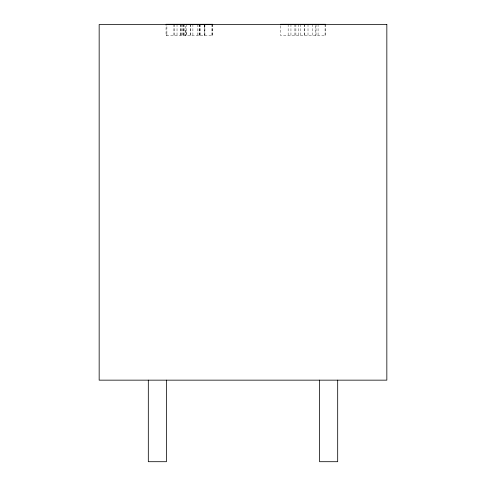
<?xml version="1.0" encoding="UTF-8"?>
<svg xmlns="http://www.w3.org/2000/svg" width="486" height="486" viewBox="0 0 486 486"><rect width="100%" height="100%" fill="white"/><g stroke="black" fill="none" stroke-linecap="round" stroke-linejoin="round"><path stroke-width="0.36" stroke-dasharray="2.43 1.82" d="M166.892 33.741L166.892 35.624L166.892 24.3M185.628 29.962L185.628 35.624L185.628 24.3M186.715 31.851L186.715 35.624L186.715 24.3M204.363 27.131L204.363 24.3L204.363 35.624M325.626 24.3L325.626 35.624L280.604 35.624L280.604 24.3M325.067 24.3L325.067 35.624M318.075 24.3L318.075 35.624M316.04 24.3L316.04 35.624M315.28 25.813L315.28 35.624M312.771 24.3L312.771 35.624M308.009 24.3L308.009 35.624M304.418 24.3L304.418 35.624M304.297 24.3L304.297 35.624M300.457 24.3L300.457 35.624M298.501 24.3L298.501 35.624M295.889 24.3L295.889 35.624M294.911 24.3L294.911 35.624M290.95 24.3L290.95 35.624M288.149 24.3L288.149 35.624M212.753 24.3L212.753 35.624L166.054 35.624L166.054 24.3M212.194 24.3L212.194 35.624M211.914 24.3L211.914 35.624M204.922 24.3L204.922 35.624M204.211 24.3L204.211 35.624M200.73 24.3L200.73 35.624M199.612 24.3L199.612 35.624M199.442 24.3L199.442 35.624M199.066 24.3L199.066 35.624M197.371 24.3L197.371 35.624M192.899 24.3L192.899 35.624M190.706 24.3L190.706 35.624M190.615 24.3L190.585 35.624M184.109 24.3L184.109 35.624M183.744 24.3L183.744 35.624M183.392 24.3L183.392 35.624M182.177 24.3L182.177 35.624M181.715 24.3L181.715 35.624M180.871 24.3L180.871 35.624M180.592 24.3L180.592 35.624M177.025 24.3L177.025 35.624M174.444 24.3L174.444 35.624M173.885 24.3L173.885 35.624"/><path stroke-width="0.73" d="M166.054 24.3L212.753 24.3M280.604 24.3L325.626 24.3M337.685 380.155L337.685 461.7L319.563 461.7L319.563 380.155M166.437 380.155L166.437 461.7L148.315 461.7L148.315 380.155M386.838 24.525L99.162 24.525L99.162 380.155L386.838 380.155L386.838 24.525"/></g></svg>
